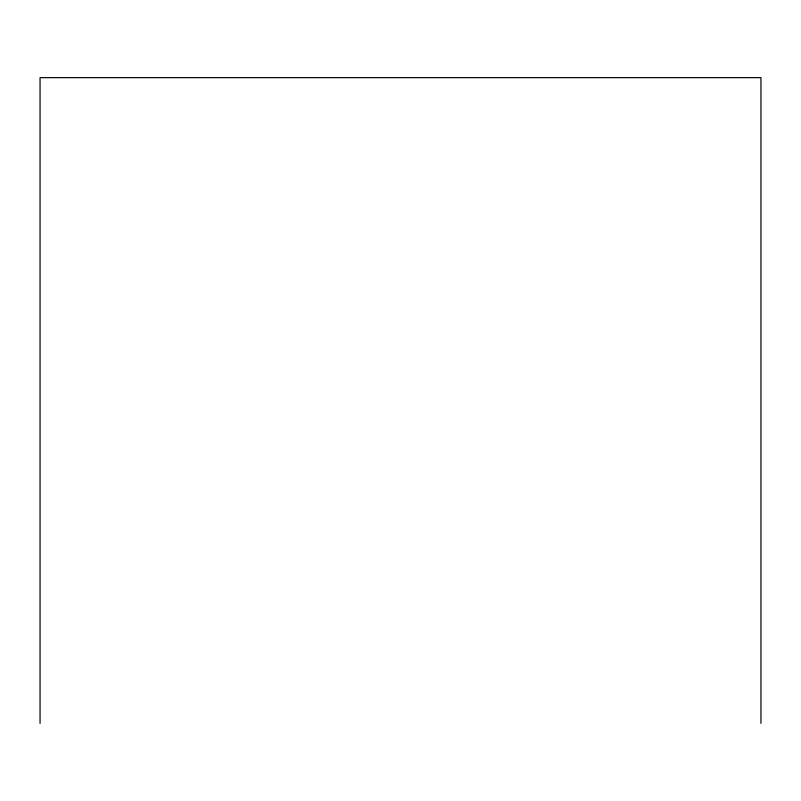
<?xml version="1.0" encoding="UTF-8"?>
<svg xmlns="http://www.w3.org/2000/svg" width="801" height="801" viewBox="0 0 801 801"><rect width="100%" height="100%" fill="white"/><g stroke="black" fill="none" stroke-linecap="round" stroke-linejoin="round"><path stroke-width="1.2" d="M760.95 723.353L760.95 77.647L40.05 77.647L40.05 723.353"/></g></svg>
